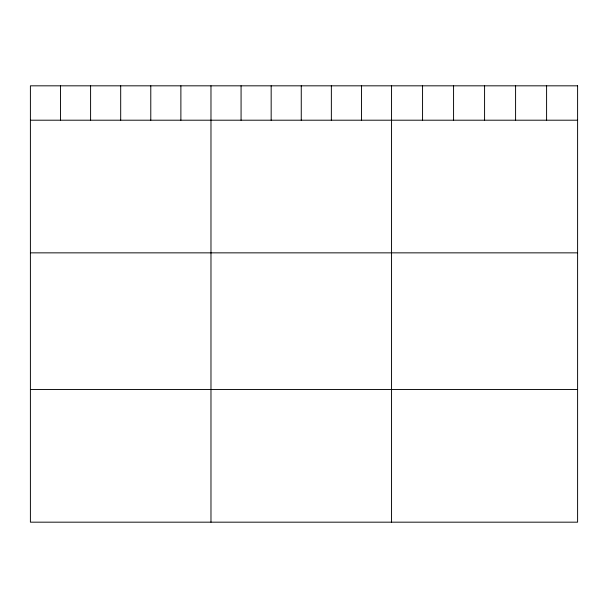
<?xml version="1.0" encoding="UTF-8"?>
<svg xmlns="http://www.w3.org/2000/svg" width="608" height="608" viewBox="0 0 608 608"><rect width="100%" height="100%" fill="white"/><g stroke="black" fill="none" stroke-linecap="round" stroke-linejoin="round"><path stroke-width="0.91" d="M30.4 120.202L577.6 120.202M30.4 252.852L577.6 252.852M30.4 389.523L577.6 389.523M546.592 85.827L546.592 120.202M515.584 85.827L515.584 120.202M484.576 85.827L484.576 120.202M453.568 85.827L453.568 120.202M422.56 85.827L422.56 120.202M391.552 85.827L391.552 522.173M361.456 85.827L361.456 120.202M331.36 85.827L331.36 120.202M301.264 85.827L301.264 120.202M271.168 85.827L271.168 120.202M241.072 85.827L241.072 120.202M210.976 85.827L210.976 522.173M180.88 85.827L180.88 120.202M150.784 85.827L150.784 120.202M120.688 85.827L120.688 120.202M90.592 85.827L90.592 120.202M60.496 85.827L60.496 120.202M577.6 85.827L30.4 85.827L30.4 522.173L577.6 522.173L577.6 85.827"/></g></svg>
